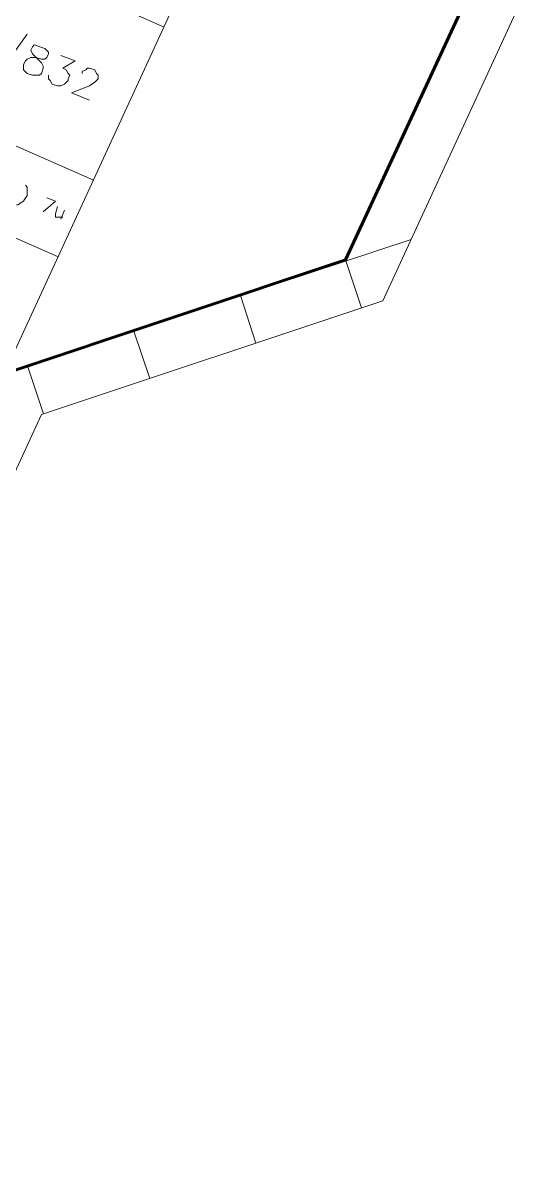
# Model space of a CAD drawing. Header units: millimetres. Extents: x 3.6 to 37.8, y 0.6 to 28.7.
# Drawn here: x 22.143 to 23.321, y 12.03 to 14.695 of the extents above; entities that cross this region are included whole.
import ezdxf

# ---------------------------------------------------------------- set-up
doc = ezdxf.new("R2010")
doc.units = ezdxf.units.MM
doc.layers.add('PDF_0', color=7, linetype='Continuous')
doc.layers.add('PDF_S38$BOUNDARY-NODE', color=3, linetype='Continuous')
doc.layers.add('PDF_S38$LOTS', color=254, linetype='Continuous', true_color=0xdcdcdc)
doc.layers.add('PDF_S38$SDU', color=157, linetype='Continuous', true_color=0x396472)

msp = doc.modelspace()

# ---------------------------------------------------------------- linework, layer by layer
at = {"layer": 'PDF_0', "lineweight": 9}
msp.add_lwpolyline([(26.1102, 20.8184), (22.987, 14.0424), (22.1863, 13.7755), (21.9612, 13.2876), (21.3357, 11.9241), (21.048, 11.6739), (21.0772, 11.3236), (21.244, 9.5348), (20.1723, 9.4139), (20.0639, 9.1804), (19.5927, 9.1387), (19.551, 9.0428), (19.4051, 8.73), (19.3634, 8.6424), (19.6219, 8.5215), (20.0347, 8.5674), (19.7637, 7.9586), (18.7921, 5.7694)], dxfattribs=at)
at = {"layer": 'PDF_S38$BOUNDARY-NODE', "lineweight": 60}
msp.add_lwpolyline([(21.8528, 13.3377), (22.0988, 13.8714), (22.8994, 14.1383), (23.2622, 14.9222)], dxfattribs=at)
at = {"layer": 'PDF_S38$LOTS', "lineweight": 0}
for points in [[(27.5321, 25.6762), (21.8528, 13.3377)], [(22.0988, 14.8513), (22.4741, 14.6845)], [(21.9278, 14.4927), (22.3073, 14.3259)], [(21.8444, 14.3134), (22.2239, 14.1466)], [(22.0988, 13.8714), (23.0534, 14.1866)], [(22.8994, 14.1383), (22.9369, 14.0257)], [(22.6534, 14.0549), (22.6894, 13.9432)], [(22.4032, 13.9715), (22.4403, 13.8602)], [(22.153, 13.8923), (22.191, 13.7771)]]:
    msp.add_lwpolyline(points, dxfattribs=at)
at = {"layer": 'PDF_S38$SDU', "lineweight": 0}
for points in [[(22.0904, 14.5803), (22.153, 14.6679)], [(22.2322, 14.6178), (22.2656, 14.6053), (22.2364, 14.5886), (22.2447, 14.5845), (22.2489, 14.5761), (22.2531, 14.5719), (22.2489, 14.5636), (22.2489, 14.5594), (22.2406, 14.5511), (22.2322, 14.5469), (22.2239, 14.5469), (22.2114, 14.5511), (22.2072, 14.5594), (22.203, 14.5636), (22.203, 14.5719)], [(22.2823, 14.5761), (22.2823, 14.5803), (22.2906, 14.5845), (22.2948, 14.5886), (22.2989, 14.5886), (22.3114, 14.5845), (22.3156, 14.5761), (22.3198, 14.5719), (22.3198, 14.5636), (22.3114, 14.5553), (22.2989, 14.5469), (22.2572, 14.5302), (22.2989, 14.5136)], [(22.1488, 14.3134), (22.153, 14.3092), (22.153, 14.2884), (22.1488, 14.2842), (22.1446, 14.2759), (22.1363, 14.2717), (22.1321, 14.2675), (22.128, 14.2675)], [(22.1989, 14.2842), (22.2197, 14.2759), (22.1905, 14.2509)], [(22.2364, 14.2384), (22.2197, 14.2384), (22.2197, 14.2467), (22.2239, 14.2634)], [(22.2322, 14.2342), (22.2406, 14.255)]]:
    msp.add_lwpolyline(points, dxfattribs=at)
msp.add_lwpolyline([(22.1697, 14.6428), (22.1947, 14.6345), (22.203, 14.6262), (22.203, 14.622), (22.1989, 14.6136), (22.1947, 14.6095), (22.1863, 14.6095), (22.1738, 14.6136), (22.1613, 14.6136), (22.153, 14.6095), (22.1488, 14.6053), (22.1446, 14.597), (22.1446, 14.5845), (22.153, 14.5761), (22.1655, 14.5719), (22.1822, 14.5719), (22.1863, 14.5761), (22.1905, 14.5886), (22.1905, 14.5928), (22.1863, 14.6011), (22.1655, 14.622), (22.1613, 14.6303), (22.1655, 14.6387)], close=True, dxfattribs=at)

doc.saveas('drawing.dxf')
